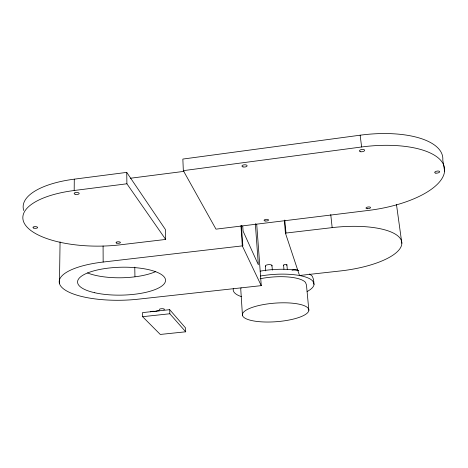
<?xml version="1.0" encoding="UTF-8"?>
<svg xmlns="http://www.w3.org/2000/svg" width="468" height="468" viewBox="0 0 468 468"><rect width="100%" height="100%" fill="white"/><g stroke="black" fill="none" stroke-linecap="round" stroke-linejoin="round"><path stroke-width="0.7" d="M74.184 190.505L74.283 179.162L126.729 172.388L165.344 229.414L165.672 239.44L120.159 244.834A75.132 28.554 -0.1 0 1 26.413 226.366A75.132 28.554 -0.1 0 1 74.184 190.505L126.904 183.784L165.672 239.44M59.454 283.491L60.068 241.88M444.6 171.148L442.792 160.056A78.782 32.631 -7.6 0 0 360.144 135.199L182.848 159.067L183.333 170.65L215.988 229.15L368.532 210.413A79.186 31.9 -7.5 0 0 444.577 168.538A79.186 31.9 -7.5 0 0 361.629 146.981L183.333 170.65M130.338 178.249L183.971 171.37M285.427 233.117L332.163 227.629A65.227 21.978 -6 0 1 401.714 241.827A65.227 21.978 -6 0 1 340.476 270.943L299.502 275.488L285.427 233.117L284.363 220.832M256.71 224.184L261.255 285.644L138.335 299.169A62.08 19.709 -1.2 0 1 61.753 287.282A62.08 19.709 -1.2 0 1 103.153 262.045L242.851 245.817L241.353 225.506M169.703 309.676L142.512 312.612L142.6 316.684L160.284 334.45L185.702 331.8L185.55 327.963L169.703 309.676L169.837 313.765L185.702 331.8M142.6 316.684L169.837 313.765M261.255 285.644L242.307 245.875L240.95 225.553M307.113 291.511A40.535 12.408 -4.4 0 0 314.034 284.38L312.911 281.209A40.535 12.408 -4.4 0 0 260.536 276.015M396.454 204.352L401.848 243.301M360.144 135.199L361.629 146.981M330.753 214.572L332.163 227.629M314.034 284.38L313.578 279.694L312.448 276.477A40.453 12.583 -4.4 0 0 309.278 274.002M308.845 310.278A33.31 9.313 -4.3 0 0 259.588 305.352A33.31 9.313 -4.3 0 0 258.441 321.604A33.31 9.313 -4.3 0 0 308.845 310.278L306.464 284.948L305.481 282.379A32.941 10.08 -4.4 0 0 260.103 278.776M284.778 220.054L285.989 233.046M286.907 264.824L287.317 269.58M283.585 265.198L283.93 269.27M271.972 265.368L272.347 270.135M265.338 266.116L265.701 270.878M255.329 223.628L258.348 264.771L243.073 231.11L242.734 226.062M242.442 315.192L240.798 289.85A32.941 10.08 -4.4 0 1 241.108 287.843M134.772 267.164L134.942 276.559M126.729 172.388L126.904 183.784M103.083 245.992L103.153 262.045M155.838 311.524A2.562 0.731 -2.2 0 1 159.307 310.787M150.48 311.834A2.562 0.731 -2.1 0 1 152.457 311.302A2.562 0.731 -2.1 0 1 154.855 311.483M159.29 309.652A2.58 0.743 -2.2 0 1 162.437 308.699A2.58 0.743 -2.2 0 1 163.905 309.81M155.709 271.586A43.647 14.643 -1.1 0 1 87.545 272.955M283.906 265.438A1.679 0.55 -4.7 0 1 284.129 264.677A1.679 0.55 -4.7 0 1 286.393 264.519A1.679 0.55 -4.7 0 1 286.556 265.251M260.179 271.153A40.453 12.583 -4.4 0 1 298.777 270.639M241.494 296.659A40.535 12.408 -4.4 0 1 233.386 288.452M265.567 266.38A3.358 1.106 -4.4 0 1 268.638 264.636A3.358 1.106 -4.4 0 1 271.744 265.953M292.038 270.264A3.288 1.053 -4.9 0 1 295.519 269.644A3.288 1.053 -4.9 0 1 297.853 270.369M23.739 210.483A74.769 29.221 0.1 0 1 74.283 179.162M94.764 292.746A43.998 13.952 -1.2 0 0 165.175 282.145A43.998 13.952 -1.2 0 0 104.756 268.591A43.998 13.952 -1.2 0 0 94.764 292.746M435.872 173.131A2.527 0.994 -9.4 0 0 439.692 171.774A2.527 0.994 -9.4 0 0 436.012 171.364A2.527 0.994 -9.4 0 0 435.872 173.131M265.169 220.978A2.241 0.842 -4.5 0 0 268.55 220.036A2.241 0.842 -4.5 0 0 265.221 219.51A2.241 0.842 -4.5 0 0 265.169 220.978M243.032 166.912A2.586 1.123 -4.1 0 0 247.098 165.871A2.586 1.123 -4.1 0 0 243.459 164.947A2.586 1.123 -4.1 0 0 243.032 166.912M360.805 151.767A2.656 1.152 -7.8 0 0 364.66 150.257A2.656 1.152 -7.8 0 0 360.6 149.783A2.656 1.152 -7.8 0 0 360.805 151.767M367.187 208.699A2.299 0.86 -7.2 0 0 370.533 207.54A2.299 0.86 -7.2 0 0 367.035 207.219A2.299 0.86 -7.2 0 0 367.187 208.699M33.831 228.109A2.352 0.86 1.4 0 0 37.621 227.647A2.352 0.86 1.4 0 0 34.451 226.652A2.352 0.86 1.4 0 0 33.831 228.109M75.015 194.191A2.521 1.018 0.9 0 0 79.151 193.67A2.521 1.018 0.9 0 0 75.851 192.471A2.521 1.018 0.9 0 0 75.015 194.191M116.713 243.114A2.182 0.778 -0.8 0 0 120.34 242.687A2.182 0.778 -0.8 0 0 117.597 241.792A2.182 0.778 -0.8 0 0 116.713 243.114"/></g></svg>
